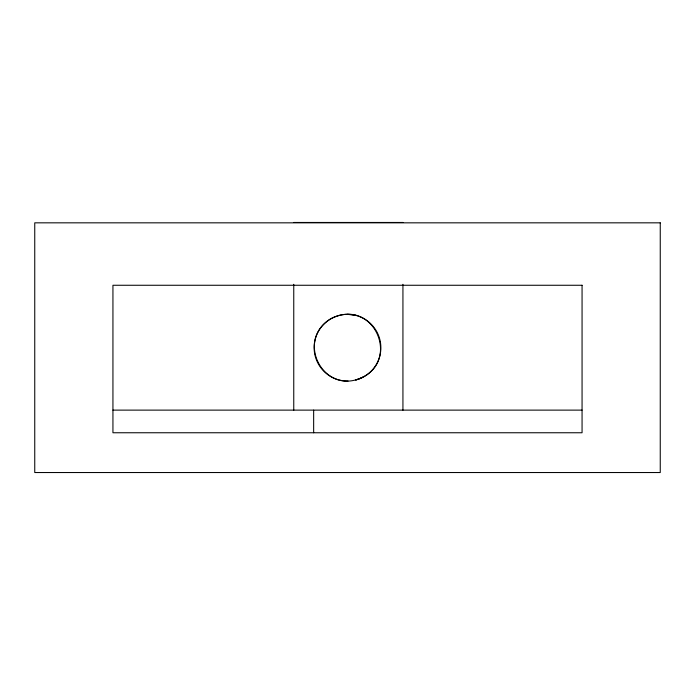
<?xml version="1.0" encoding="UTF-8"?>
<svg xmlns="http://www.w3.org/2000/svg" width="695" height="695" viewBox="0 0 695 695"><rect width="100%" height="100%" fill="white"/><g stroke="black" fill="none" stroke-linecap="round" stroke-linejoin="round"><path stroke-width="1.04" d="M355.571 379.983C403.5 365.718 375.239 295.853 330.794 318.805C294.584 340.394 324.009 396.411 362.694 377.194M348.047 380.982L347.517 381.051A33.36 33.36 0 0 1 317.25 333.609A33.36 33.36 0 0 1 373.041 326.224A33.36 33.36 0 0 1 356.161 379.904M293.759 222.461L402.935 222.461M112.938 410.12L582.062 410.12M347.5 314.322L356.109 315.452M402.935 284.307L402.935 410.189M313.654 410.12L313.654 432.759M293.759 284.307L293.759 410.189M660.25 222.834L34.75 222.834L34.75 472.539L660.25 472.539L660.25 222.834M582.062 285.263L112.938 285.263L112.938 432.759L582.062 432.759L582.062 285.263"/></g></svg>
